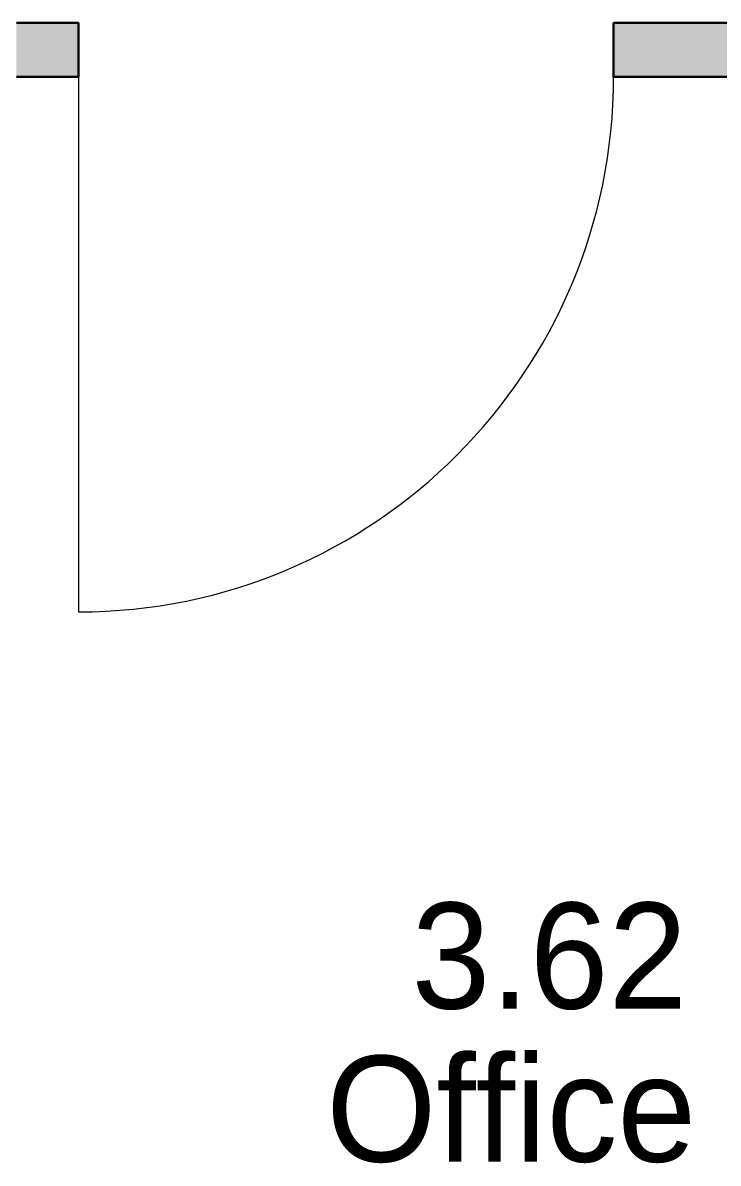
# Model space of a CAD drawing. Header units: millimetres. Extents: x 155927 to 317870, y -36033 to 97293.
# Drawn here: x 162165 to 163478, y 11455 to 13608 of the extents above; entities that cross this region are included whole.
import ezdxf

# ---------------------------------------------------------------- set-up
doc = ezdxf.new("R2010")
doc.units = ezdxf.units.MM
doc.header["$MEASUREMENT"] = 0
for name, color, linetype, lineweight in [('A-AREA-IDEN', 7, 'CONTINUOUS', 9), ('A-DOOR', 4, 'CONTINUOUS', 9), ('A-WALL-PATT', 7, 'CONTINUOUS', 9), ('I-WALL', 7, 'CONTINUOUS', 9)]:
    doc.layers.add(name, color=color, linetype=linetype, lineweight=lineweight)
doc.styles.add('Century Gothic', font='GOTHIC.TTF', dxfattribs={"height": 200})

msp = doc.modelspace()

# ---------------------------------------------------------------- hatches: boundary and pattern name
at = {"layer": 'A-WALL-PATT'}
h = msp.add_hatch(color=256, dxfattribs=at)
h.paths.add_polyline_path([(164774.8, 13505.6), (164876.8, 13505.6), (164876.8, 13607.6), (163280.3, 13607.6), (163280.3, 13505.6)], flags=0)
h.paths.add_polyline_path([(162152.8, 13505.6), (162270.3, 13505.6), (162270.3, 13607.6), (162152.8, 13607.6)], flags=0)

# ---------------------------------------------------------------- linework, layer by layer
at = {"layer": 'A-DOOR'}
msp.add_line((162270.3, 13505.6), (162270.3, 12495.6), dxfattribs=at)
msp.add_arc((162270.3, 13505.6), 1010, 270, 0, dxfattribs=at)
at = {"layer": 'I-WALL', "lineweight": 30}
for p, q in [((162270.3, 13607.6), (162152.8, 13607.6)), ((162270.3, 13505.6), (162270.3, 13607.6)), ((164876.8, 13607.6), (163280.3, 13607.6)), ((163280.3, 13607.6), (163280.3, 13505.6)), ((162152.8, 13505.6), (162270.3, 13505.6)), ((163280.3, 13505.6), (164774.8, 13505.6))]:
    msp.add_line(p, q, dxfattribs=at)

# ---------------------------------------------------------------- texts
at = {"layer": 'A-AREA-IDEN', "style": 'Century Gothic'}
for s, p in [('3.62', (162898.9, 11746.7)), ('Office', (162737.7, 11457.7))]:
    msp.add_text(s, height=200, dxfattribs=at).set_placement(p)

doc.saveas('drawing.dxf')
